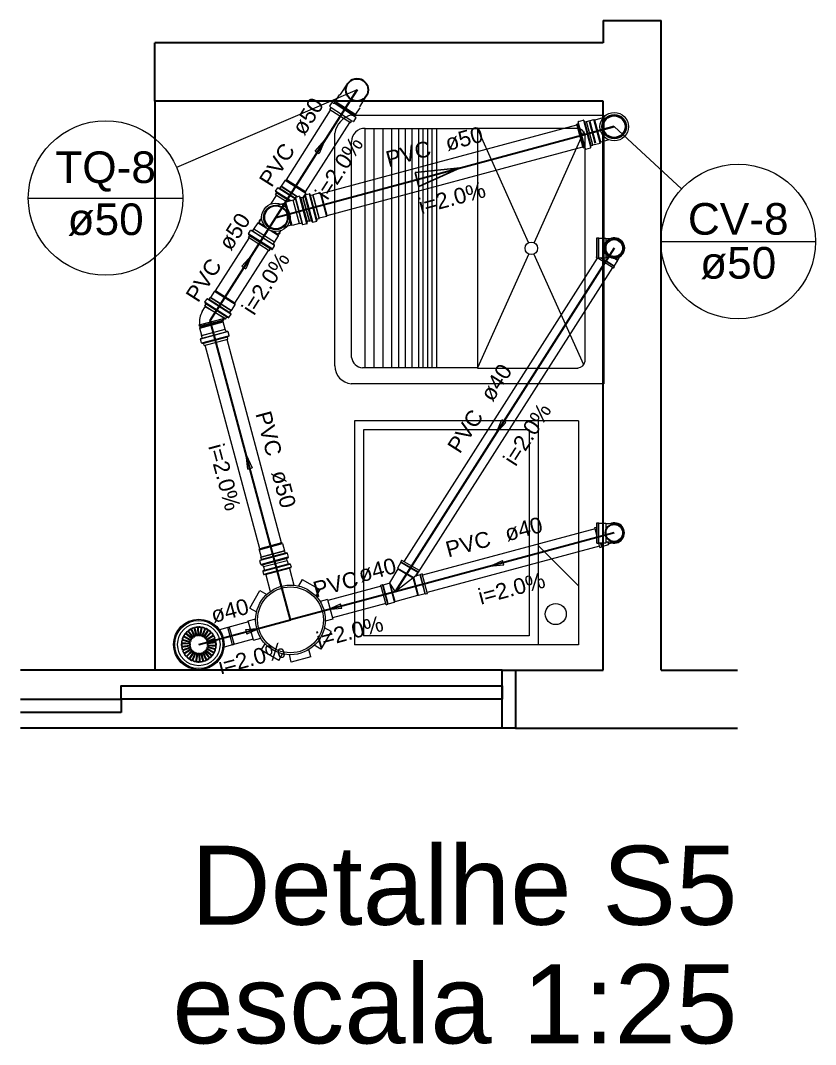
# Model space of a CAD drawing. Header units: inches. Extents: x -27 to 114, y -35 to 60.
# Drawn here: x 29.751 to 31.525, y -31.77 to -29.484 of the extents above; entities that cross this region are included whole.
import ezdxf

# ---------------------------------------------------------------- set-up
doc = ezdxf.new("R2010")
doc.units = ezdxf.units.IN
doc.header["$LTSCALE"] = 10
doc.header["$MEASUREMENT"] = 0
for name, color, linetype, lineweight in [('CV-Colunas', 6, 'Continuous', 30), ('CV-Conexões detalhe', 8, 'Continuous', 20), ('CV-Indicação coluna', 5, 'Continuous', 20), ('CV-Sentido tubo', 8, 'Continuous', 20), ('CV-Textos coluna', 7, 'Continuous', 20), ('CV-Textos tubo', 7, 'Continuous', 20), ('CV-Tubos detalhe', 6, 'Continuous', 30), ('DI-Títulos', 7, 'Continuous', 30), ('Simbolos', 160, 'Continuous', 20), ('Simbolos_int', 5, 'Continuous', 5), ('TQ-Colunas', 6, 'Continuous', 30), ('TQ-Conexões detalhe', 8, 'Continuous', 20), ('TQ-Indicação coluna', 5, 'Continuous', 20), ('TQ-Sentido tubo', 8, 'Continuous', 20), ('TQ-Seção tubo', 160, 'Continuous', 20), ('TQ-Textos coluna', 7, 'Continuous', 20), ('TQ-Textos tubo', 7, 'Continuous', 20), ('TQ-Tubos detalhe', 6, 'Continuous', 30), ('xeixo', 3, 'Continuous', 20), ('xjanela-porta', 253, 'Continuous', 30), ('xmoveis', 253, 'Continuous', 20), ('xparede', 7, 'Continuous', 30), ('xpiso', 4, 'Continuous', 30)]:
    doc.layers.add(name, color=color, linetype=linetype, lineweight=lineweight)
doc.styles.add('Arial', font='arial.ttf')
doc.dimstyles.get("Standard").update_dxf_attribs({"dimtxt": 0.18, "dimasz": 0.18, "dimexe": 0.18, "dimexo": 0.0625, "dimgap": 0.09, "dimtad": 0, "dimtih": 1, "dimtoh": 1, "dimdec": 4, "dimzin": 0, "dimdsep": 46, "dimtxsty": 'Standard', "dimcen": 0.09, "dimadec": 0, "dimazin": 0, "dimtfac": 1, "dimtdec": 4, "dimtofl": 0, "dimtmove": 0, "dimatfit": 3, "dimfxl": 0, "dimtolj": 1, "dimtzin": 0, "dimarcsym": 0})

# ---------------------------------------------------------------- blocks, each defined once
blk = doc.blocks.new('_Closed')
at = {"color": 0, "linetype": 'ByBlock', "lineweight": -2}
for p, q in [((-1, 0.166667), (0, 0)), ((-1, 0.166667), (-1, -0.166667)), ((0, 0), (-1, -0.166667)), ((0, 0), (-1, 0))]:
    blk.add_line(p, q, dxfattribs=at)

msp = doc.modelspace()

# ---------------------------------------------------------------- linework, layer by layer
at = {"layer": 'CV-Colunas', "linetype": 'Continuous'}
for p, q in [((31.0344, -29.7584), (31.0214, -29.7101)), ((31.0762, -29.7213), (31.0279, -29.7342))]:
    msp.add_line(p, q, dxfattribs=at)
msp.add_circle((31.0762, -29.7213), 0.025, dxfattribs=at)
at = {"layer": 'CV-Conexões detalhe', "linetype": 'Continuous'}
for q in [(30.3479, -29.8816), (30.3694, -29.9109)]:
    msp.add_line((30.3211, -29.9238), q, dxfattribs=at)
at = {"layer": 'CV-Indicação coluna'}
for p, q in [((31.0762, -29.7213), (31.2264, -29.8604)), ((31.1804, -29.9777), (31.5254, -29.9777))]:
    msp.add_line(p, q, dxfattribs=at)
msp.add_circle((31.3529, -29.9777), 0.1725, dxfattribs=at)
at = {"layer": 'CV-Tubos detalhe'}
msp.add_line((30.3211, -29.9238), (31.0762, -29.7213), dxfattribs=at)
at = {"layer": 'Simbolos'}
for p, q in [((30.4656, -29.6498), (30.4809, -29.6257)), ((30.4416, -29.6754), (30.4463, -29.668)), ((30.4474, -29.6676), (30.4499, -29.6688)), ((30.4513, -29.6685), (30.4538, -29.6645)), ((30.4538, -29.6645), (30.454, -29.6643)), ((30.454, -29.6643), (30.463, -29.6502)), ((30.463, -29.6502), (30.4656, -29.6498)), ((30.5082, -29.6769), (30.5235, -29.6528)), ((30.4416, -29.6837), (30.4439, -29.6801)), ((30.4876, -29.713), (30.4416, -29.6837)), ((30.4417, -29.6766), (30.4438, -29.6789)), ((30.4973, -29.6978), (30.4998, -29.6938)), ((30.4998, -29.6938), (30.4999, -29.6936)), ((30.4999, -29.6936), (30.5089, -29.6794)), ((30.4876, -29.713), (30.4899, -29.7094)), ((30.494, -29.7099), (30.491, -29.7089)), ((30.4951, -29.7095), (30.4998, -29.7021)), ((30.4997, -29.7008), (30.4976, -29.6992))]:
    msp.add_line(p, q, dxfattribs=at)
for centre, radius, start, end in [((30.5022, -29.6393), 0.0253, 327.5133, 147.5132), ((30.4471, -29.6685), 0.001, 62.5133, 147.5132), ((30.4504, -29.668), 0.001, 242.5132, 327.5133), ((30.4424, -29.6759), 0.001, 147.5132, 222.5132), ((30.4431, -29.6796), 0.001, 327.5133, 42.5133), ((30.4907, -29.7099), 0.001, 72.5132, 147.5132), ((30.4943, -29.7089), 0.001, 252.5132, 327.5133), ((30.4981, -29.6983), 0.001, 147.5132, 232.5132), ((30.499, -29.7016), 0.001, 327.5133, 52.5133)]:
    msp.add_arc(centre, radius, start, end, dxfattribs=at)
at = {"layer": 'Simbolos_int'}
for p, q in [((30.4969, -29.6984), (30.4509, -29.6692)), ((30.4538, -29.6645), (30.4998, -29.6938)), ((30.4903, -29.7088), (30.4443, -29.6795))]:
    msp.add_line(p, q, dxfattribs=at)
at = {"layer": 'TQ-Colunas', "linetype": 'Continuous'}
for p, q in [((30.5022, -29.6393), (30.4753, -29.6815)), ((30.4964, -29.6949), (30.4543, -29.668))]:
    msp.add_line(p, q, dxfattribs=at)
msp.add_circle((30.5022, -29.6393), 0.025, dxfattribs=at)
at = {"layer": 'TQ-Conexões detalhe', "linetype": 'Continuous'}
for p, q in [((30.1747, -30.1538), (30.2015, -30.1116)), ((30.1747, -30.1538), (30.1876, -30.2021)), ((30.5873, -30.7596), (30.6142, -30.7174)), ((30.5873, -30.7596), (30.539, -30.7726)), ((30.3537, -30.8224), (30.3408, -30.7741)), ((30.3537, -30.8224), (30.402, -30.8094)), ((30.3537, -30.8224), (30.3054, -30.8353))]:
    msp.add_line(p, q, dxfattribs=at)
at = {"layer": 'TQ-Indicação coluna'}
for p, q in [((30.5022, -29.6393), (30.0996, -29.8125)), ((29.7686, -29.8806), (30.1136, -29.8806))]:
    msp.add_line(p, q, dxfattribs=at)
msp.add_circle((29.9411, -29.8806), 0.1725, dxfattribs=at)
at = {"layer": 'TQ-Sentido tubo'}
for points in [[(30.4136, -29.7785), (30.3927, -29.8113)], [(30.2498, -30.0358), (30.2289, -30.0686)], [(30.8298, -30.379), (30.8507, -30.3462)], [(30.2633, -30.4846), (30.2733, -30.5222)], [(30.8283, -30.6949), (30.8658, -30.6848)], [(30.467, -30.7919), (30.5046, -30.7818)], [(30.2549, -30.8489), (30.2174, -30.859)]]:
    msp.add_lwpolyline(points, dxfattribs=at)
at = {"layer": 'TQ-Seção tubo'}
for p, q in [((30.3445, -29.8398), (30.4432, -29.6847)), ((30.3873, -29.8671), (30.486, -29.7119)), ((30.4222, -29.8704), (30.9929, -29.7174)), ((30.9924, -29.7154), (30.9951, -29.7147)), ((31.0066, -29.7683), (30.9924, -29.7154)), ((31.0092, -29.7676), (30.9951, -29.7147)), ((31.0119, -29.7707), (30.9958, -29.7107)), ((30.9958, -29.7107), (30.9958, -29.7138)), ((30.9966, -29.7097), (31.0071, -29.7069)), ((31.0243, -29.7672), (31.0083, -29.7075)), ((31.0083, -29.7075), (31.0092, -29.71)), ((31.0104, -29.7106), (31.0144, -29.7095)), ((31.0246, -29.7634), (31.0104, -29.7106)), ((31.0286, -29.7624), (31.0144, -29.7095)), ((31.0144, -29.7095), (31.0146, -29.7097)), ((31.0146, -29.7097), (31.0309, -29.7053)), ((31.0287, -29.7621), (31.0146, -29.7097)), ((31.0449, -29.7578), (31.0309, -29.7053)), ((31.0309, -29.7053), (31.0331, -29.7066)), ((31.0511, -29.7018), (31.0331, -29.7066)), ((31.0462, -29.7556), (31.0331, -29.7066)), ((31.0246, -29.7634), (31.0286, -29.7624)), ((31.0286, -29.7624), (31.0287, -29.7621)), ((31.0287, -29.7621), (31.0449, -29.7578)), ((31.0449, -29.7578), (31.0462, -29.7556)), ((31.0642, -29.7507), (31.0462, -29.7556)), ((30.4353, -29.9194), (31.0061, -29.7663)), ((31.0066, -29.7683), (31.0092, -29.7676)), ((31.0119, -29.7707), (31.0104, -29.768)), ((31.013, -29.7712), (31.0236, -29.7683)), ((31.0243, -29.7672), (31.0238, -29.7646)), ((30.3302, -29.8585), (30.3327, -29.8546)), ((30.3327, -29.8546), (30.3331, -29.8545)), ((30.3327, -29.8546), (30.3694, -29.8779)), ((30.3421, -29.8404), (30.3331, -29.8545)), ((30.3697, -29.8778), (30.3331, -29.8545)), ((30.3421, -29.8404), (30.3445, -29.8398)), ((30.3421, -29.8404), (30.3878, -29.8695)), ((30.3873, -29.8671), (30.3445, -29.8398)), ((30.31, -29.894), (30.3222, -29.8748)), ((30.3205, -29.8738), (30.3228, -29.8701)), ((30.3449, -29.8893), (30.3205, -29.8738)), ((30.3206, -29.8654), (30.3253, -29.858)), ((30.3207, -29.8666), (30.3227, -29.8689)), ((30.3542, -29.8868), (30.3214, -29.866)), ((30.3449, -29.8893), (30.3222, -29.8748)), ((30.3516, -29.8875), (30.3233, -29.8695)), ((30.3649, -29.8832), (30.3261, -29.8586)), ((30.3266, -29.8577), (30.3289, -29.8589)), ((30.3647, -29.8816), (30.3297, -29.8593)), ((30.3736, -29.8768), (30.3652, -29.8791)), ((30.3739, -29.8778), (30.3898, -29.9373)), ((30.3747, -29.8773), (30.3763, -29.8799)), ((30.3878, -29.8695), (30.3816, -29.8793)), ((30.3866, -29.8741), (30.3866, -29.8772)), ((30.4007, -29.9308), (30.3866, -29.8779)), ((30.3878, -29.8695), (30.3873, -29.8671)), ((30.3873, -29.8731), (30.3958, -29.8709)), ((30.4035, -29.9336), (30.3876, -29.8741)), ((30.412, -29.9313), (30.396, -29.8718)), ((30.397, -29.8715), (30.3979, -29.874)), ((30.4123, -29.9276), (30.3982, -29.8748)), ((30.3991, -29.8746), (30.4036, -29.8734)), ((30.4036, -29.8734), (30.4177, -29.9262)), ((30.4036, -29.8734), (30.4039, -29.8735)), ((30.4201, -29.8692), (30.4039, -29.8735)), ((30.4179, -29.9259), (30.4039, -29.8735)), ((30.4201, -29.8692), (30.4341, -29.9216)), ((30.4201, -29.8692), (30.4222, -29.8704)), ((30.4353, -29.9194), (30.4222, -29.8704)), ((30.342, -29.892), (30.3145, -29.8993)), ((30.3433, -29.8897), (30.342, -29.892)), ((30.3551, -29.9409), (30.342, -29.892)), ((30.3595, -29.8854), (30.3433, -29.8897)), ((30.3573, -29.9422), (30.3433, -29.8897)), ((30.3596, -29.8852), (30.3595, -29.8854)), ((30.3736, -29.9378), (30.3595, -29.8854)), ((30.3642, -29.8839), (30.3596, -29.8852)), ((30.3738, -29.938), (30.3596, -29.8852)), ((30.3644, -29.8802), (30.3649, -29.8828)), ((30.3647, -29.8802), (30.3807, -29.9397)), ((30.365, -29.8837), (30.3792, -29.9365)), ((30.3767, -29.8806), (30.3908, -29.9334)), ((30.3816, -29.8793), (30.3774, -29.8804)), ((30.3816, -29.8793), (30.3858, -29.8781)), ((30.3958, -29.9321), (30.3816, -29.8793)), ((30.3816, -29.8793), (30.3958, -29.9321)), ((30.4341, -29.9216), (30.4179, -29.9259)), ((30.4341, -29.9216), (30.4353, -29.9194)), ((30.2723, -29.9499), (30.2813, -29.9357)), ((30.2813, -29.9357), (30.2838, -29.9351)), ((30.2813, -29.9357), (30.2998, -29.9474)), ((30.2838, -29.9351), (30.2894, -29.9264)), ((30.2838, -29.9351), (30.2953, -29.9424)), ((30.284, -29.932), (30.2856, -29.9295)), ((30.2852, -29.9329), (30.284, -29.932)), ((30.2869, -29.9302), (30.2856, -29.9295)), ((30.3551, -29.9409), (30.3277, -29.9483)), ((30.3573, -29.9422), (30.3551, -29.9409)), ((30.3736, -29.9378), (30.3573, -29.9422)), ((30.3738, -29.938), (30.3736, -29.9378)), ((30.3783, -29.9368), (30.3738, -29.938)), ((30.3804, -29.9399), (30.3795, -29.9374)), ((30.3901, -29.9382), (30.3816, -29.9405)), ((30.3908, -29.9373), (30.3908, -29.9342)), ((30.3958, -29.9321), (30.3916, -29.9332)), ((30.3958, -29.9321), (30.4, -29.931)), ((30.4026, -29.9341), (30.4011, -29.9314)), ((30.4038, -29.9346), (30.4122, -29.9323)), ((30.413, -29.9311), (30.4125, -29.9286)), ((30.4132, -29.9274), (30.4177, -29.9262)), ((30.4177, -29.9262), (30.4179, -29.9259)), ((30.2598, -29.9691), (30.2622, -29.9654)), ((30.306, -29.9985), (30.2598, -29.9691)), ((30.2599, -29.9607), (30.2646, -29.9533)), ((30.26, -29.962), (30.2621, -29.9642)), ((30.3127, -29.9944), (30.2607, -29.9613)), ((30.3087, -29.9942), (30.2626, -29.9648)), ((30.3178, -29.9863), (30.2658, -29.9533)), ((30.2659, -29.953), (30.2682, -29.9542)), ((30.3152, -29.984), (30.269, -29.9546)), ((30.2695, -29.9539), (30.272, -29.9499)), ((30.3182, -29.9793), (30.272, -29.9499)), ((30.272, -29.9499), (30.2723, -29.9499)), ((30.3181, -29.979), (30.2723, -29.9499)), ((30.3272, -29.9648), (30.3087, -29.9531)), ((30.3266, -29.9624), (30.3151, -29.955)), ((30.3181, -29.979), (30.3272, -29.9648)), ((30.3266, -29.9624), (30.3322, -29.9536)), ((30.3272, -29.9648), (30.3266, -29.9624)), ((30.328, -29.9602), (30.3293, -29.9609)), ((30.3293, -29.9609), (30.3309, -29.9584)), ((30.3297, -29.9575), (30.3309, -29.9584)), ((31.0372, -30.0151), (31.0372, -29.9695)), ((31.0372, -29.9695), (31.0412, -29.9695)), ((31.0412, -30.0151), (31.0412, -29.9695)), ((31.0412, -29.9695), (31.0422, -29.9705)), ((30.1867, -30.0878), (30.2615, -29.9702)), ((30.3135, -29.9949), (30.3182, -29.9875)), ((30.3157, -29.9832), (30.3182, -29.9793)), ((30.318, -29.9862), (30.3159, -29.9846)), ((30.3182, -29.9793), (30.3181, -29.979)), ((31.0422, -29.9705), (31.0572, -29.9705)), ((31.0422, -30.0141), (31.0422, -29.9705)), ((31.0572, -29.9705), (31.0584, -29.9717)), ((31.0572, -29.9705), (31.0572, -30.0141)), ((31.0584, -30.0129), (31.0584, -29.9717)), ((31.0664, -29.9717), (31.0584, -29.9717)), ((31.0762, -29.9717), (31.0664, -29.9717)), ((30.2294, -30.115), (30.3043, -29.9974)), ((30.306, -29.9985), (30.3083, -29.9948)), ((30.3124, -29.9953), (30.3095, -29.9944)), ((31.038, -30.0151), (30.6072, -30.6911)), ((31.036, -30.0129), (31.0372, -30.0111)), ((31.0372, -30.0137), (31.036, -30.0129)), ((31.0372, -30.0151), (31.0412, -30.0151)), ((31.0745, -30.0374), (31.0394, -30.0151)), ((31.0412, -30.0151), (31.0422, -30.0141)), ((31.0422, -30.0141), (31.0572, -30.0141)), ((31.0766, -30.0341), (31.0453, -30.0141)), ((31.0763, -30.0327), (31.0471, -30.0141)), ((31.0572, -30.0141), (31.0584, -30.0129)), ((31.0664, -30.0129), (31.0584, -30.0129)), ((31.0762, -30.0129), (31.0664, -30.0129)), ((31.0766, -30.0151), (31.0844, -30.02)), ((31.084, -30.0183), (31.0787, -30.0149)), ((31.0883, -30.0116), (31.084, -30.0184)), ((31.0721, -30.0359), (30.6338, -30.7239)), ((31.0745, -30.0374), (31.0766, -30.0341)), ((31.0763, -30.0327), (31.0844, -30.02)), ((31.0766, -30.0341), (31.0763, -30.0327)), ((31.0844, -30.02), (31.084, -30.0183)), ((30.1627, -30.1133), (30.1675, -30.1059)), ((30.2203, -30.1396), (30.1683, -30.1065)), ((30.1688, -30.1056), (30.1711, -30.1068)), ((30.1724, -30.1065), (30.1749, -30.1025)), ((30.1749, -30.1025), (30.1753, -30.1024)), ((30.1749, -30.1025), (30.2211, -30.1319)), ((30.1842, -30.0883), (30.1753, -30.1024)), ((30.221, -30.1315), (30.1753, -30.1024)), ((30.1842, -30.0883), (30.1867, -30.0878)), ((30.1842, -30.0883), (30.23, -30.1174)), ((30.2294, -30.115), (30.1867, -30.0878)), ((30.1568, -30.1341), (30.1631, -30.1233)), ((30.1627, -30.1217), (30.165, -30.118)), ((30.2088, -30.1511), (30.1627, -30.1217)), ((30.1629, -30.1146), (30.1649, -30.1168)), ((30.207, -30.1486), (30.1631, -30.1233)), ((30.2156, -30.147), (30.1636, -30.1139)), ((30.2116, -30.1468), (30.1654, -30.1174)), ((30.2181, -30.1366), (30.1719, -30.1072)), ((30.23, -30.1174), (30.221, -30.1315)), ((30.23, -30.1174), (30.2294, -30.115)), ((30.1496, -30.164), (30.2042, -30.1494)), ((30.1511, -30.1635), (30.2068, -30.1486)), ((30.2021, -30.153), (30.2042, -30.1494)), ((30.2029, -30.1556), (30.207, -30.1486)), ((30.2042, -30.1494), (30.2068, -30.1486)), ((30.2088, -30.1511), (30.2112, -30.1474)), ((30.2153, -30.1479), (30.2123, -30.147)), ((30.2164, -30.1475), (30.2211, -30.1401)), ((30.2185, -30.1358), (30.2211, -30.1319)), ((30.2209, -30.1388), (30.2188, -30.1372)), ((30.2211, -30.1319), (30.221, -30.1315)), ((30.1511, -30.1635), (30.1496, -30.164)), ((30.1504, -30.1668), (30.1496, -30.164)), ((30.1504, -30.1668), (30.2021, -30.153)), ((30.1519, -30.1666), (30.1504, -30.1668)), ((30.1513, -30.1713), (30.2037, -30.1572)), ((30.1513, -30.1713), (30.1526, -30.1691)), ((30.1556, -30.1875), (30.1513, -30.1713)), ((30.1519, -30.1666), (30.2048, -30.1524)), ((30.1526, -30.1691), (30.1519, -30.1666)), ((30.1526, -30.1691), (30.2029, -30.1556)), ((30.1555, -30.1878), (30.2083, -30.1736)), ((30.1556, -30.1875), (30.2081, -30.1735)), ((30.2021, -30.153), (30.2048, -30.1524)), ((30.2037, -30.1572), (30.2033, -30.157)), ((30.2081, -30.1735), (30.2037, -30.1572)), ((30.2083, -30.1736), (30.2081, -30.1735)), ((30.2095, -30.1781), (30.2083, -30.1736)), ((30.1552, -30.204), (30.153, -30.1956)), ((30.1536, -30.1944), (30.1561, -30.1935)), ((30.1537, -30.1946), (30.2133, -30.1787)), ((30.1555, -30.1878), (30.1556, -30.1875)), ((30.1567, -30.1923), (30.1555, -30.1878)), ((30.1562, -30.2038), (30.2157, -30.1879)), ((30.1569, -30.1932), (30.2098, -30.179)), ((30.16, -30.2048), (30.2129, -30.1906)), ((30.1614, -30.2097), (30.2142, -30.1956)), ((30.2133, -30.1784), (30.2107, -30.1789)), ((30.334, -30.6506), (30.2123, -30.1961)), ((30.2142, -30.1956), (30.2131, -30.1914)), ((30.2162, -30.1887), (30.2135, -30.1903)), ((30.2167, -30.1876), (30.2144, -30.1791)), ((30.1562, -30.2048), (30.1593, -30.2048)), ((30.1614, -30.2097), (30.1602, -30.2055)), ((30.285, -30.6637), (30.1633, -30.2092)), ((31.0372, -30.6511), (31.0372, -30.6055)), ((31.0372, -30.6055), (31.0412, -30.6055)), ((31.0412, -30.6511), (31.0412, -30.6055)), ((31.0412, -30.6055), (31.0422, -30.6065)), ((31.0422, -30.6065), (31.0572, -30.6065)), ((31.0422, -30.6501), (31.0422, -30.6065)), ((31.0572, -30.6065), (31.0584, -30.6077)), ((31.0572, -30.6065), (31.0572, -30.6501)), ((31.0584, -30.6489), (31.0584, -30.6077)), ((31.0664, -30.6077), (31.0584, -30.6077)), ((31.0762, -30.6077), (31.0664, -30.6077)), ((31.0333, -30.6191), (30.6482, -30.7226)), ((31.0326, -30.6164), (31.0365, -30.6153)), ((31.0372, -30.6334), (31.0326, -30.6164)), ((31.0365, -30.6153), (31.0372, -30.6158)), ((31.0372, -30.618), (31.0365, -30.6153)), ((30.2838, -30.6659), (30.3361, -30.6519)), ((30.334, -30.6506), (30.285, -30.6637)), ((30.3361, -30.6519), (30.334, -30.6506)), ((30.3361, -30.6519), (30.3405, -30.668)), ((31.0372, -30.6511), (31.0412, -30.6511)), ((31.0412, -30.6511), (31.0422, -30.6501)), ((31.0444, -30.6604), (31.0418, -30.6505)), ((31.0422, -30.6501), (31.0572, -30.6501)), ((31.0483, -30.6594), (31.0458, -30.6501)), ((31.049, -30.6582), (31.0469, -30.6501)), ((31.049, -30.6582), (31.0635, -30.6543)), ((31.0572, -30.6501), (31.0584, -30.6489)), ((31.0664, -30.6489), (31.0584, -30.6489)), ((31.0621, -30.6489), (31.0635, -30.6543)), ((31.0644, -30.6528), (31.0633, -30.6489)), ((31.0635, -30.6543), (31.0644, -30.6528)), ((31.0721, -30.6507), (31.0644, -30.6528)), ((31.0762, -30.6489), (31.0664, -30.6489)), ((30.2838, -30.6659), (30.285, -30.6637)), ((30.2838, -30.6659), (30.2881, -30.6821)), ((30.3459, -30.674), (30.2864, -30.6899)), ((30.2879, -30.6824), (30.3408, -30.6682)), ((30.3405, -30.668), (30.2881, -30.6821)), ((30.3422, -30.6736), (30.2894, -30.6878)), ((30.3408, -30.6682), (30.3405, -30.668)), ((30.342, -30.6727), (30.3408, -30.6682)), ((30.3457, -30.673), (30.3431, -30.6735)), ((30.3491, -30.6822), (30.3468, -30.6737)), ((31.0437, -30.6577), (30.6586, -30.7612)), ((31.0444, -30.6604), (31.0483, -30.6594)), ((31.0483, -30.6594), (31.049, -30.6582)), ((30.2877, -30.6987), (30.2854, -30.6902)), ((30.286, -30.689), (30.2885, -30.6881)), ((30.2879, -30.6824), (30.2881, -30.6821)), ((30.2891, -30.6869), (30.2879, -30.6824)), ((30.3481, -30.6825), (30.2886, -30.6984)), ((30.2886, -30.6994), (30.2917, -30.6994)), ((30.3453, -30.6852), (30.2925, -30.6994)), ((30.2938, -30.7043), (30.2927, -30.7001)), ((30.2928, -30.7139), (30.3523, -30.6979)), ((30.3466, -30.6902), (30.2938, -30.7043)), ((30.3466, -30.6902), (30.2938, -30.7043)), ((30.2956, -30.7111), (30.3484, -30.6969)), ((30.3466, -30.6902), (30.3455, -30.686)), ((30.3486, -30.6833), (30.346, -30.6849)), ((30.3466, -30.6902), (30.3484, -30.6969)), ((30.3484, -30.6969), (30.3523, -30.6969)), ((30.3533, -30.6977), (30.355, -30.7043)), ((30.6001, -30.6938), (30.5926, -30.7068)), ((30.6017, -30.689), (30.5997, -30.6924)), ((30.5997, -30.6924), (30.6392, -30.7152)), ((30.5997, -30.6924), (30.6001, -30.6938)), ((30.6001, -30.6938), (30.6379, -30.7156)), ((30.6017, -30.689), (30.6412, -30.7117)), ((30.2918, -30.7141), (30.2936, -30.7208)), ((30.2956, -30.7111), (30.2923, -30.713)), ((30.2938, -30.7043), (30.2956, -30.7111)), ((30.2946, -30.7205), (30.3541, -30.7046)), ((30.2973, -30.7211), (30.2947, -30.7215)), ((30.2982, -30.7209), (30.3511, -30.7068)), ((30.2985, -30.7218), (30.3085, -30.7592)), ((30.3513, -30.7076), (30.3613, -30.745)), ((30.3519, -30.7064), (30.3544, -30.7055)), ((30.593, -30.7084), (30.575, -30.7397)), ((30.5926, -30.7068), (30.6289, -30.7277)), ((30.5926, -30.7068), (30.593, -30.7084)), ((30.593, -30.7084), (30.6278, -30.7285)), ((30.6379, -30.7156), (30.6337, -30.7228)), ((30.6429, -30.7221), (30.6348, -30.7243)), ((30.6392, -30.7152), (30.6379, -30.7156)), ((30.6412, -30.7117), (30.6392, -30.7152)), ((30.6436, -30.7209), (30.6429, -30.7221)), ((30.6542, -30.7642), (30.6429, -30.7221)), ((30.6475, -30.7198), (30.6436, -30.7209)), ((30.6554, -30.7649), (30.6436, -30.7209)), ((30.6593, -30.7639), (30.6475, -30.7198)), ((30.38, -30.7319), (30.3714, -30.7467)), ((30.38, -30.7319), (30.419, -30.7544)), ((30.5552, -30.7446), (30.5591, -30.7436)), ((30.5671, -30.7887), (30.5552, -30.7446)), ((30.5591, -30.7436), (30.5603, -30.7443)), ((30.5709, -30.7876), (30.5591, -30.7436)), ((30.5603, -30.7443), (30.5738, -30.7407)), ((30.5716, -30.7864), (30.5603, -30.7443)), ((30.5744, -30.7404), (30.5873, -30.7596)), ((30.5861, -30.7825), (30.5751, -30.7414)), ((30.587, -30.781), (30.5771, -30.7445)), ((30.6338, -30.7239), (30.5873, -30.7596)), ((30.6382, -30.7673), (30.6278, -30.7285)), ((30.6397, -30.7681), (30.6289, -30.7277)), ((30.2632, -30.7961), (30.2857, -30.7571)), ((30.2857, -30.7571), (30.3006, -30.7657)), ((30.419, -30.7544), (30.4104, -30.7692)), ((30.556, -30.7473), (30.4369, -30.7792)), ((30.587, -30.781), (30.6382, -30.7673)), ((30.6397, -30.7681), (30.6382, -30.7673)), ((30.6542, -30.7642), (30.6397, -30.7681)), ((30.6554, -30.7649), (30.6542, -30.7642)), ((30.6593, -30.7639), (30.6554, -30.7649)), ((30.4363, -30.777), (30.4197, -30.7814)), ((30.4363, -30.777), (30.4479, -30.8204)), ((30.5663, -30.786), (30.4472, -30.8178)), ((30.5671, -30.7887), (30.5709, -30.7876)), ((30.5709, -30.7876), (30.5716, -30.7864)), ((30.5716, -30.7864), (30.5861, -30.7825)), ((30.5861, -30.7825), (30.587, -30.781)), ((30.2632, -30.7961), (30.2781, -30.8046)), ((30.1476, -30.8578), (30.1468, -30.8382)), ((30.1493, -30.8577), (30.1485, -30.8381)), ((30.2602, -30.8268), (30.2141, -30.8391)), ((30.2595, -30.8243), (30.2761, -30.8199)), ((30.2712, -30.8678), (30.2595, -30.8243)), ((30.4479, -30.8204), (30.4314, -30.8249)), ((30.1315, -30.8689), (30.1141, -30.8598)), ((30.1323, -30.8674), (30.1149, -30.8583)), ((30.1336, -30.8654), (30.1186, -30.8529)), ((30.1347, -30.8641), (30.1196, -30.8516)), ((30.1364, -30.8624), (30.1243, -30.847)), ((30.1377, -30.8614), (30.1256, -30.846)), ((30.1398, -30.8601), (30.1311, -30.8425)), ((30.1413, -30.8594), (30.1326, -30.8418)), ((30.1436, -30.8585), (30.1388, -30.8395)), ((30.1452, -30.8581), (30.1404, -30.8391)), ((30.1517, -30.8579), (30.155, -30.8385)), ((30.1533, -30.8581), (30.1567, -30.8388)), ((30.1557, -30.8588), (30.163, -30.8406)), ((30.1572, -30.8594), (30.1645, -30.8412)), ((30.1594, -30.8606), (30.1703, -30.8443)), ((30.1608, -30.8615), (30.1717, -30.8452)), ((30.1626, -30.863), (30.1767, -30.8494)), ((30.1638, -30.8642), (30.1778, -30.8506)), ((30.1653, -30.8661), (30.1819, -30.8557)), ((30.1662, -30.8676), (30.1828, -30.8571)), ((30.214, -30.8391), (30.195, -30.8442)), ((30.2244, -30.8777), (30.214, -30.8391)), ((30.214, -30.8391), (30.2179, -30.8391)), ((30.2278, -30.8758), (30.2179, -30.8391)), ((30.4442, -30.8486), (30.4217, -30.8876)), ((30.4442, -30.8486), (30.4294, -30.8401)), ((30.1296, -30.8768), (30.1101, -30.8755)), ((30.1297, -30.8752), (30.1102, -30.8739)), ((30.1297, -30.8793), (30.1103, -30.8821)), ((30.13, -30.8809), (30.1105, -30.8837)), ((30.1301, -30.8728), (30.1113, -30.8674)), ((30.1306, -30.8712), (30.1117, -30.8658)), ((30.1306, -30.8833), (30.1122, -30.8901)), ((30.1673, -30.8697), (30.1857, -30.863)), ((30.1678, -30.8713), (30.1862, -30.8645)), ((30.1678, -30.8834), (30.1867, -30.8887)), ((30.1683, -30.8818), (30.1871, -30.8871)), ((30.1684, -30.8737), (30.1879, -30.8708)), ((30.1687, -30.8753), (30.1881, -30.8725)), ((30.1687, -30.8794), (30.1882, -30.8807)), ((30.1688, -30.8777), (30.1883, -30.879)), ((30.2244, -30.8777), (30.2054, -30.8829)), ((30.2705, -30.8654), (30.2244, -30.8777)), ((30.2244, -30.8777), (30.2278, -30.8758)), ((30.2712, -30.8678), (30.2877, -30.8633)), ((30.2885, -30.8903), (30.297, -30.8755)), ((30.4217, -30.8876), (30.4069, -30.879)), ((30.1311, -30.8848), (30.1127, -30.8916)), ((30.1322, -30.887), (30.1156, -30.8975)), ((30.1331, -30.8884), (30.1165, -30.8989)), ((30.1346, -30.8903), (30.1206, -30.904)), ((30.1358, -30.8915), (30.1217, -30.9052)), ((30.1376, -30.8931), (30.1267, -30.9094)), ((30.139, -30.894), (30.1281, -30.9103)), ((30.1412, -30.8951), (30.1339, -30.9134)), ((30.1427, -30.8958), (30.1354, -30.914)), ((30.1451, -30.8964), (30.1417, -30.9157)), ((30.1467, -30.8967), (30.1434, -30.916)), ((30.1491, -30.8969), (30.1499, -30.9165)), ((30.1508, -30.8968), (30.1516, -30.9164)), ((30.1532, -30.8965), (30.158, -30.9155)), ((30.1548, -30.896), (30.1596, -30.9151)), ((30.1571, -30.8952), (30.1658, -30.9128)), ((30.1586, -30.8945), (30.1673, -30.9121)), ((30.1607, -30.8932), (30.1728, -30.9086)), ((30.162, -30.8921), (30.1741, -30.9075)), ((30.1637, -30.8904), (30.1788, -30.903)), ((30.1648, -30.8892), (30.1798, -30.9017)), ((30.1661, -30.8871), (30.1835, -30.8963)), ((30.1669, -30.8857), (30.1843, -30.8948)), ((30.3274, -30.9128), (30.2885, -30.8903)), ((30.3274, -30.9128), (30.336, -30.898)), ((30.3556, -30.9166), (30.3512, -30.9)), ((30.3991, -30.9049), (30.3556, -30.9166)), ((30.3991, -30.9049), (30.3947, -30.8884))]:
    msp.add_line(p, q, dxfattribs=at)
for centre, radius in [((31.0762, -29.7213), 0.0318), ((31.0762, -29.7213), 0.0273), ((31.0762, -29.7213), 0.0255), ((30.3211, -29.9238), 0.0318), ((30.3211, -29.9238), 0.0274), ((30.3211, -29.9238), 0.0256), ((31.0762, -29.9923), 0.0228), ((31.0762, -29.9923), 0.02), ((31.0762, -29.9923), 0.0188), ((31.0762, -30.6283), 0.02), ((31.0762, -30.6283), 0.0188), ((30.3537, -30.8224), 0.0777), ((30.3537, -30.8224), 0.0735), ((30.1492, -30.8773), 0.0565), ((30.1492, -30.8773), 0.0538), ((30.1492, -30.8773), 0.0474), ((30.1492, -30.8773), 0.0474)]:
    msp.add_circle(centre, radius, dxfattribs=at)
for centre, radius, start, end in [((30.9948, -29.7138), 0.001, 285.0136, 0.0136), ((30.9968, -29.7107), 0.001, 105.0136, 180.0136), ((31.0074, -29.7079), 0.001, 20.0136, 105.0136), ((31.0101, -29.7097), 0.001, 200.0136, 285.0136), ((31.0248, -29.7644), 0.001, 105.0136, 190.0136), ((31.0095, -29.7685), 0.001, 30.0136, 105.0136), ((31.0128, -29.7702), 0.001, 210.0136, 285.0136), ((31.0233, -29.7674), 0.001, 285.0136, 10.0136), ((30.3214, -29.866), 0.001, 147.5222, 222.5222), ((30.322, -29.8696), 0.001, 327.5222, 42.5222), ((30.3261, -29.8586), 0.001, 62.5222, 147.5222), ((30.3294, -29.858), 0.001, 242.5222, 327.5222), ((30.3739, -29.8778), 0.001, 30.0136, 105.0136), ((30.3856, -29.8772), 0.001, 285.0136, 0.0136), ((30.3876, -29.8741), 0.001, 105.0136, 180.0136), ((30.396, -29.8718), 0.001, 20.0136, 105.0136), ((30.3988, -29.8736), 0.001, 200.0136, 285.0136), ((30.3211, -29.9238), 0.0253, 105.0136, 285.0136), ((30.3639, -29.883), 0.001, 285.0136, 10.0136), ((30.3654, -29.88), 0.001, 105.0136, 190.0136), ((30.3771, -29.8794), 0.001, 210.0136, 285.0136), ((30.3786, -29.9377), 0.001, 20.0136, 105.0136), ((30.3814, -29.9395), 0.001, 200.0136, 285.0136), ((30.3898, -29.9373), 0.001, 285.0136, 0.0136), ((30.3918, -29.9342), 0.001, 105.0136, 180.0136), ((30.4002, -29.9319), 0.001, 30.0136, 105.0136), ((30.4035, -29.9336), 0.001, 210.0136, 285.0136), ((30.412, -29.9313), 0.001, 285.0136, 10.0136), ((30.4135, -29.9284), 0.001, 105.0136, 190.0136), ((30.2607, -29.9613), 0.001, 147.5222, 222.5222), ((30.2613, -29.9649), 0.001, 327.5222, 42.5222), ((30.2654, -29.9539), 0.001, 62.5222, 147.5222), ((30.2687, -29.9533), 0.001, 242.5222, 327.5222), ((31.0762, -29.9923), 0.0228, 244.6232, 115.3768), ((30.3165, -29.9838), 0.001, 147.5222, 232.5222), ((30.3174, -29.987), 0.001, 327.5222, 52.5222), ((31.0762, -29.9923), 0.0218, 250.9009, 109.0991), ((31.0762, -29.9923), 0.0206, 270, 90), ((30.3092, -29.9953), 0.001, 72.5222, 147.5222), ((30.3127, -29.9944), 0.001, 252.5222, 327.5222), ((30.1683, -30.1065), 0.001, 62.5222, 147.5222), ((30.1716, -30.1059), 0.001, 242.5222, 327.5222), ((30.1636, -30.1139), 0.001, 147.5222, 222.5222), ((30.1642, -30.1175), 0.001, 327.5222, 42.5222), ((30.198, -30.1574), 0.0473, 150.4341, 187.3876), ((30.212, -30.1479), 0.001, 72.5222, 147.5222), ((30.2156, -30.147), 0.001, 252.5222, 327.5222), ((30.2194, -30.1364), 0.001, 147.5222, 232.5222), ((30.2203, -30.1396), 0.001, 327.5222, 52.5222), ((30.2038, -30.1561), 0.001, 149.9899, 239.9899), ((30.1539, -30.1953), 0.001, 109.9899, 194.9899), ((30.1557, -30.1925), 0.001, 289.9899, 14.9899), ((30.2105, -30.1779), 0.001, 194.9899, 279.9899), ((30.214, -30.1911), 0.001, 119.9899, 194.9899), ((30.2134, -30.1794), 0.001, 14.9899, 99.9899), ((30.2157, -30.1879), 0.001, 299.9899, 14.9899), ((30.1562, -30.2038), 0.001, 194.9899, 269.9899), ((30.1593, -30.2058), 0.001, 14.9899, 89.9899), ((31.0762, -30.6283), 0.0228, 244.6232, 115.3768), ((31.0762, -30.6283), 0.0228, 244.6232, 115.3768), ((31.0762, -30.6283), 0.0218, 250.9009, 109.0991), ((31.0762, -30.6283), 0.0206, 270, 90), ((30.3429, -30.6725), 0.001, 194.9899, 279.9899), ((30.3459, -30.674), 0.001, 14.9899, 99.9899), ((30.2864, -30.6899), 0.001, 109.9899, 194.9899), ((30.2886, -30.6984), 0.001, 194.9899, 269.9899), ((30.2882, -30.6871), 0.001, 289.9899, 14.9899), ((30.2917, -30.7004), 0.001, 14.9899, 89.9899), ((30.3465, -30.6857), 0.001, 119.9899, 194.9899), ((30.3492, -30.6959), 0.001, 194.9899, 269.9899), ((30.3481, -30.6825), 0.001, 299.9899, 14.9899), ((30.3523, -30.6979), 0.001, 14.9899, 89.9899), ((30.2928, -30.7139), 0.001, 119.9899, 194.9899), ((30.2946, -30.7205), 0.001, 194.9899, 279.9899), ((30.2944, -30.7106), 0.001, 299.9899, 14.9899), ((30.2975, -30.722), 0.001, 14.9899, 99.9899), ((30.3523, -30.7074), 0.001, 109.9899, 194.9899), ((30.3541, -30.7046), 0.001, 289.9899, 14.9899), ((30.6346, -30.7233), 0.001, 150.0362, 285.0362), ((30.5733, -30.7387), 0.002, 285.0362, 330.0362), ((30.1492, -30.8773), 0.0392, 93.4515, 103.0162), ((30.1492, -30.8773), 0.0392, 81.4515, 91.0162), ((30.1492, -30.8773), 0.0392, 153.4515, 163.0162), ((30.1492, -30.8773), 0.0382, 153.4827, 162.985), ((30.1492, -30.8773), 0.0392, 141.4515, 151.0162), ((30.1492, -30.8773), 0.0382, 141.4827, 150.985), ((30.1492, -30.8773), 0.0392, 129.4515, 139.0162), ((30.1492, -30.8773), 0.0382, 129.4827, 138.985), ((30.1492, -30.8773), 0.0392, 117.4515, 127.0162), ((30.1492, -30.8773), 0.0382, 117.4827, 126.985), ((30.1492, -30.8773), 0.0392, 105.4515, 115.0162), ((30.1492, -30.8773), 0.0382, 105.4827, 114.985), ((30.1492, -30.8773), 0.0206, 118.5536, 125.9141), ((30.1492, -30.8773), 0.0196, 118.6696, 125.798), ((30.1492, -30.8773), 0.0382, 93.4827, 102.985), ((30.1492, -30.8773), 0.0206, 106.5536, 113.9141), ((30.1492, -30.8773), 0.0196, 106.6696, 113.798), ((30.1492, -30.8773), 0.0206, 94.5536, 101.9141), ((30.1492, -30.8773), 0.0196, 94.6696, 101.798), ((30.1492, -30.8773), 0.0382, 81.4827, 90.985), ((30.1492, -30.8773), 0.0206, 82.5536, 89.9141), ((30.1492, -30.8773), 0.0196, 82.6696, 89.798), ((30.1492, -30.8773), 0.0196, 70.6696, 77.798), ((30.1492, -30.8773), 0.0206, 70.5536, 77.9141), ((30.1492, -30.8773), 0.0382, 69.4827, 78.985), ((30.1492, -30.8773), 0.0392, 69.4515, 79.0162), ((30.1492, -30.8773), 0.0196, 58.6696, 65.798), ((30.1492, -30.8773), 0.0206, 58.5536, 65.9141), ((30.1492, -30.8773), 0.0206, 46.5536, 53.9141), ((30.1492, -30.8773), 0.0382, 57.4827, 66.985), ((30.1492, -30.8773), 0.0392, 57.4515, 67.0162), ((30.1492, -30.8773), 0.0382, 45.4827, 54.985), ((30.1492, -30.8773), 0.0392, 45.4515, 55.0162), ((30.1492, -30.8773), 0.0382, 33.4827, 42.985), ((30.1492, -30.8773), 0.0392, 33.4515, 43.0162), ((30.1492, -30.8773), 0.0382, 21.4827, 30.985), ((30.1492, -30.8773), 0.0392, 21.4515, 31.0162), ((30.1492, -30.8773), 0.0392, 177.4515, 187.0162), ((30.1492, -30.8773), 0.0392, 165.4515, 175.0162), ((30.1492, -30.8773), 0.0392, 189.4515, 199.0162), ((30.1492, -30.8773), 0.0382, 177.4827, 186.985), ((30.1492, -30.8773), 0.0382, 165.4827, 174.985), ((30.1492, -30.8773), 0.0382, 189.4827, 198.985), ((30.1492, -30.8773), 0.0206, 178.5536, 185.9141), ((30.1492, -30.8773), 0.0206, 166.5536, 173.9141), ((30.1492, -30.8773), 0.0206, 190.5536, 197.9141), ((30.1492, -30.8773), 0.0206, 154.5536, 161.9141), ((30.1492, -30.8773), 0.0196, 178.6696, 185.798), ((30.1492, -30.8773), 0.0196, 166.6696, 173.798), ((30.1492, -30.8773), 0.0196, 190.6696, 197.798), ((30.1492, -30.8773), 0.0196, 154.6696, 161.798), ((30.1492, -30.8773), 0.0206, 142.5536, 149.9141), ((30.1492, -30.8773), 0.0196, 142.6696, 149.798), ((30.1492, -30.8773), 0.0206, 130.5536, 137.9141), ((30.1492, -30.8773), 0.0196, 130.6696, 137.798), ((30.1492, -30.8773), 0.0196, 46.6696, 53.798), ((30.1492, -30.8773), 0.0196, 34.6696, 41.798), ((30.1492, -30.8773), 0.0206, 34.5536, 41.9141), ((30.1492, -30.8773), 0.0196, 22.6696, 29.798), ((30.1492, -30.8773), 0.0196, 334.6696, 341.798), ((30.1492, -30.8773), 0.0206, 22.5536, 29.9141), ((30.1492, -30.8773), 0.0196, 10.6696, 17.798), ((30.1492, -30.8773), 0.0206, 334.5536, 341.9141), ((30.1492, -30.8773), 0.0196, 346.6696, 353.798), ((30.1492, -30.8773), 0.0196, 358.6696, 5.798), ((30.1492, -30.8773), 0.0206, 10.5536, 17.9141), ((30.1492, -30.8773), 0.0206, 346.5536, 353.9141), ((30.1492, -30.8773), 0.0206, 358.5536, 5.9141), ((30.1492, -30.8773), 0.0382, 9.4827, 18.985), ((30.1492, -30.8773), 0.0392, 9.4515, 19.0162), ((30.1492, -30.8773), 0.0382, 345.4827, 354.985), ((30.1492, -30.8773), 0.0382, 357.4827, 6.985), ((30.1492, -30.8773), 0.0392, 345.4515, 355.0162), ((30.1492, -30.8773), 0.0392, 357.4515, 7.0162), ((30.1492, -30.8773), 0.0392, 201.4515, 211.0162), ((30.1492, -30.8773), 0.0382, 201.4827, 210.985), ((30.1492, -30.8773), 0.0392, 213.4515, 223.0162), ((30.1492, -30.8773), 0.0382, 213.4827, 222.985), ((30.1492, -30.8773), 0.0392, 225.4515, 235.0162), ((30.1492, -30.8773), 0.0382, 225.4827, 234.985), ((30.1492, -30.8773), 0.0206, 202.5536, 209.9141), ((30.1492, -30.8773), 0.0196, 202.6696, 209.798), ((30.1492, -30.8773), 0.0206, 214.5536, 221.9141), ((30.1492, -30.8773), 0.0196, 214.6696, 221.798), ((30.1492, -30.8773), 0.0206, 226.5536, 233.9141), ((30.1492, -30.8773), 0.0196, 226.6696, 233.798), ((30.1492, -30.8773), 0.0206, 238.5536, 245.9141), ((30.1492, -30.8773), 0.0196, 238.6696, 245.798), ((30.1492, -30.8773), 0.0206, 250.5536, 257.9141), ((30.1492, -30.8773), 0.0196, 250.6696, 257.798), ((30.1492, -30.8773), 0.0206, 262.5536, 269.9141), ((30.1492, -30.8773), 0.0196, 262.6696, 269.798), ((30.1492, -30.8773), 0.0196, 274.6696, 281.798), ((30.1492, -30.8773), 0.0206, 274.5536, 281.9141), ((30.1492, -30.8773), 0.0196, 286.6696, 293.798), ((30.1492, -30.8773), 0.0206, 286.5536, 293.9141), ((30.1492, -30.8773), 0.0196, 298.6696, 305.798), ((30.1492, -30.8773), 0.0206, 298.5536, 305.9141), ((30.1492, -30.8773), 0.0196, 310.6696, 317.798), ((30.1492, -30.8773), 0.0206, 310.5536, 317.9141), ((30.1492, -30.8773), 0.0196, 322.6696, 329.798), ((30.1492, -30.8773), 0.0206, 322.5536, 329.9141), ((30.1492, -30.8773), 0.0382, 309.4827, 318.985), ((30.1492, -30.8773), 0.0392, 309.4515, 319.0162), ((30.1492, -30.8773), 0.0382, 321.4827, 330.985), ((30.1492, -30.8773), 0.0392, 321.4515, 331.0162), ((30.1492, -30.8773), 0.0382, 333.4827, 342.985), ((30.1492, -30.8773), 0.0392, 333.4515, 343.0162), ((30.1492, -30.8773), 0.0392, 237.4515, 247.0162), ((30.1492, -30.8773), 0.0382, 237.4827, 246.985), ((30.1492, -30.8773), 0.0392, 249.4515, 259.0162), ((30.1492, -30.8773), 0.0382, 249.4827, 258.985), ((30.1492, -30.8773), 0.0392, 261.4515, 271.0162), ((30.1492, -30.8773), 0.0382, 261.4827, 270.985), ((30.1492, -30.8773), 0.0382, 273.4827, 282.985), ((30.1492, -30.8773), 0.0392, 273.4515, 283.0162), ((30.1492, -30.8773), 0.0382, 285.4827, 294.985), ((30.1492, -30.8773), 0.0392, 285.4515, 295.0162), ((30.1492, -30.8773), 0.0382, 297.4827, 306.985), ((30.1492, -30.8773), 0.0392, 297.4515, 307.0162)]:
    msp.add_arc(centre, radius, start, end, dxfattribs=at)
at = {"layer": 'TQ-Tubos detalhe'}
for p, q in [((30.3211, -29.9238), (30.5022, -29.6393)), ((30.1747, -30.1538), (30.3211, -29.9238)), ((31.0762, -29.9923), (30.5873, -30.7596)), ((30.3537, -30.8224), (30.1747, -30.1538)), ((31.0762, -30.6283), (30.5873, -30.7596)), ((30.5873, -30.7596), (30.3537, -30.8224)), ((30.1492, -30.8773), (30.3537, -30.8224))]:
    msp.add_line(p, q, dxfattribs=at)
at = {"layer": 'xeixo'}
for p, q in [((30.5022, -29.6393), (30.1747, -30.1538)), ((30.3212, -29.9238), (31.0762, -29.7213)), ((31.0762, -29.9923), (30.5872, -30.7598)), ((30.1747, -30.1538), (30.3537, -30.8223)), ((30.1492, -30.8773), (31.0762, -30.6283))]:
    msp.add_line(p, q, dxfattribs=at)
at = {"layer": 'xjanela-porta'}
for p, q in [((30.8262, -30.9343), (29.7512, -30.9343)), ((29.7512, -30.9993), (29.9762, -30.9993)), ((29.9762, -30.9993), (29.9762, -31.0293)), ((29.9762, -31.0293), (29.7512, -31.0293)), ((30.8262, -31.0643), (29.7512, -31.0643))]:
    msp.add_line(p, q, dxfattribs=at)
msp.add_lwpolyline([(30.8562, -31.0643), (30.8262, -31.0643), (30.8262, -30.9343), (30.8562, -30.9343)], dxfattribs=at)
msp.add_lwpolyline([(30.8262, -30.9993), (29.9762, -30.9993), (29.9762, -30.9693), (30.8262, -30.9693), (30.8262, -30.9993), (30.8262, -30.9993)], close=True, dxfattribs=at)
at = {"layer": 'xmoveis'}
for p, q in [((30.4902, -29.6953), (31.0527, -29.6953)), ((31.0527, -29.6953), (31.0527, -30.2953)), ((30.4527, -30.2553), (30.4527, -29.7358)), ((30.5202, -30.2598), (30.5202, -29.7253)), ((30.5402, -30.2598), (30.5402, -29.7253)), ((30.5602, -30.2598), (30.5602, -29.7253)), ((30.5802, -30.2598), (30.5802, -29.7253)), ((30.5952, -30.2598), (30.5952, -29.7253)), ((30.6102, -30.2598), (30.6102, -29.7253)), ((30.6252, -30.2598), (30.6252, -29.7253)), ((30.6402, -30.2598), (30.6402, -29.7253)), ((30.6502, -30.2598), (30.6502, -29.7253)), ((30.6602, -30.2598), (30.6602, -29.7253)), ((30.6702, -30.2598), (30.6702, -29.7253)), ((30.6802, -30.2598), (30.6802, -29.7253)), ((30.8852, -29.9798), (30.7712, -29.7253)), ((31.0082, -29.7323), (30.8972, -29.9798)), ((30.8857, -30.0053), (30.7712, -30.2598)), ((31.0082, -30.2528), (30.8967, -30.0053)), ((31.0527, -30.2953), (30.4892, -30.2953)), ((30.9967, -30.3783), (30.4967, -30.3783)), ((30.4967, -30.3783), (30.4967, -30.8783)), ((30.9967, -30.3783), (30.9967, -30.8783)), ((30.8867, -30.3983), (30.5167, -30.3983)), ((30.5167, -30.3983), (30.5167, -30.8583)), ((30.9967, -30.7463), (30.9067, -30.6563)), ((30.8867, -30.8583), (30.5167, -30.8583)), ((30.9967, -30.8783), (30.4967, -30.8783))]:
    msp.add_line(p, q, dxfattribs=at)
for points in [[(30.7712, -29.7253), (30.7712, -30.2598), (30.5142, -30.2598)], [(30.5192, -29.7253), (30.7712, -29.7253)], [(30.7712, -29.7253), (30.7712, -30.2603), (30.9957, -30.2603)], [(30.9962, -29.7253), (30.7712, -29.7253)], [(31.0112, -30.2453), (31.0112, -29.7393)], [(30.4902, -30.2368), (30.4902, -29.7548)], [(30.9067, -30.3783), (30.9067, -30.8783)], [(30.8867, -30.3983), (30.8867, -30.8583)]]:
    msp.add_lwpolyline(points, dxfattribs=at)
for centre, radius in [((30.8912, -29.9928), 0.014), ((30.9457, -30.8093), 0.0235)]:
    msp.add_circle(centre, radius, dxfattribs=at)
for centre, radius, start, end in [((30.5007, -29.7428), 0.0487, 102.429, 171.603), ((30.5187, -29.7538), 0.0285, 87.0729, 181.067), ((30.9937, -29.7433), 0.0177, 12.1026, 83.8845), ((30.5172, -30.2328), 0.0273, 188.11, 264.315), ((30.4927, -30.2553), 0.04, 180.092, 265.528), ((30.9932, -30.2418), 0.0184, 277.018, 350.505)]:
    msp.add_arc(centre, radius, start, end, dxfattribs=at)
at = {"layer": 'xparede'}
for p, q in [((31.0512, -29.4843), (31.0512, -29.5343)), ((31.0512, -29.4843), (31.1812, -29.4843)), ((31.1812, -30.9343), (31.1812, -29.4843)), ((31.0512, -29.5343), (30.0512, -29.5343)), ((30.0512, -29.6643), (30.0512, -29.5343)), ((31.0512, -29.6643), (30.0512, -29.6643)), ((31.0512, -30.9343), (31.0512, -29.6643)), ((30.8562, -30.9343), (31.0512, -30.9343)), ((30.8562, -30.9343), (30.8562, -31.0643)), ((31.1812, -30.9343), (31.3512, -30.9343)), ((30.8562, -31.0643), (31.3512, -31.0643))]:
    msp.add_line(p, q, dxfattribs=at)
at = {"layer": 'xpiso'}
msp.add_line((30.0512, -29.6643), (30.0512, -30.9343), dxfattribs=at)

# ---------------------------------------------------------------- block references
at = {"layer": 'TQ-Sentido tubo'}
for p, xscale, yscale, zscale, rotation in [((30.4306, -29.7518), 0.03170202377216813, 0.03170202377216813, 0.03170202377216813, 57.52974117429689), ((30.2668, -30.009), 0.03170202377216813, 0.03170202377216813, 0.03170202377216813, 57.52974117429689), ((30.8128, -30.4057), 0.03170202377216267, 0.03170202377216267, 0.03170202377216267, 237.4976771609981), ((30.2551, -30.454), 0.03170202377217127, 0.03170202377217127, 0.03170202377217127, 104.9908797261741), ((30.7977, -30.7031), 0.03170202377216814, 0.03170202377216814, 0.03170202377216814, 195.045127657258), ((30.4364, -30.8001), 0.03170202377216978, 0.03170202377216978, 0.03170202377216978, 195.0435477303952), ((30.2855, -30.8407), 0.0317020237721678, 0.0317020237721678, 0.0317020237721678, 15.04354773036953)]:
    msp.add_blockref('_Closed', p, dxfattribs=dict(at, xscale=xscale, yscale=yscale, zscale=zscale, rotation=rotation))

# ---------------------------------------------------------------- texts
at = {"layer": 'CV-Textos coluna', "char_height": 0.0706, "attachment_point": 8, "line_spacing_factor": 0.798, "style": 'Arial'}
for s, insert, width in [('CV-8', (31.3529, -29.9635), 0.247524), ('ø50', (31.3529, -30.0625), 0.187101)]:
    msp.add_mtext(s, dxfattribs=dict(at, insert=insert, width=width))
at = {"layer": 'CV-Textos tubo', "char_height": 0.0353, "rotation": 15.014, "line_spacing_factor": 0.798, "style": 'Arial'}
for s, insert, width, attachment_point in [('ø50', (30.7047, -29.7768), 0.09355, 7), ('PVC', (30.6704, -29.786), 0.111836, 9), ('i=2.0%', (30.7189, -29.8978), 0.167754, 8)]:
    msp.add_mtext(s, dxfattribs=dict(at, insert=insert, width=width, attachment_point=attachment_point))
at = {"layer": 'DI-Títulos', "char_height": 0.1765, "attachment_point": 9, "line_spacing_factor": 0.798, "style": 'Arial'}
for s, insert, width in [('Detalhe S5', (31.3512, -31.5055), 1.497769), ('escala 1:25', (31.3512, -31.7703), 1.392965)]:
    msp.add_mtext(s, dxfattribs=dict(at, insert=insert, width=width))
at = {"layer": 'TQ-Textos coluna', "char_height": 0.0706, "attachment_point": 8, "line_spacing_factor": 0.798, "style": 'Arial'}
for s, insert, width in [('TQ-8', (29.9412, -29.8665), 0.246994), ('ø50', (29.9412, -29.9652), 0.187101)]:
    msp.add_mtext(s, dxfattribs=dict(at, insert=insert, width=width))
at = {"layer": 'TQ-Textos tubo', "char_height": 0.0353, "line_spacing_factor": 0.798, "style": 'Arial'}
for s, insert, width, attachment_point, rotation in [('ø50', (30.3851, -29.7438), 0.09355, 7, 57.5217), ('PVC', (30.3661, -29.7735), 0.111836, 9, 57.5217), ('i=2.0%', (30.4774, -29.8235), 0.167754, 8, 57.5217), ('ø50', (30.2214, -30.001), 0.09355, 7, 57.5216), ('i=2.0%', (30.3136, -30.0808), 0.167754, 8, 57.5216), ('PVC', (30.2024, -30.0308), 0.111836, 9, 57.5216), ('ø40', (30.8054, -30.338), 0.09355, 7, 57.4974), ('PVC', (30.301, -30.46), 0.111836, 9, 284.9901), ('PVC', (30.7864, -30.368), 0.111836, 9, 57.4974), ('i=2.0%', (30.8974, -30.4178), 0.167754, 8, 57.4974), ('i=2.0%', (30.189, -30.5083), 0.167754, 8, 284.9901), ('ø50', (30.31, -30.494), 0.09355, 7, 284.9901), ('ø40', (30.8377, -30.6483), 0.09355, 7, 15.0352), ('PVC', (30.8037, -30.6573), 0.111836, 9, 15.0352), ('ø40', (30.5111, -30.7397), 0.09355, 7, 15.0353), ('PVC', (30.508, -30.7469), 0.111836, 9, 15.0353), ('i=2.0%', (30.8519, -30.7693), 0.167754, 8, 15.0352), ('ø40', (30.182, -30.8306), 0.09355, 7, 15.0353), ('i=2.0%', (30.4907, -30.8663), 0.167754, 8, 15.0353), ('i=2.0%', (30.2717, -30.925), 0.167754, 8, 15.0353)]:
    msp.add_mtext(s, dxfattribs=dict(at, insert=insert, width=width, attachment_point=attachment_point, rotation=rotation))

# ---------------------------------------------------------------- leaders
at = {"layer": 'CV-Sentido tubo'}
msp.add_leader([(30.7327, -29.8134), (30.6645, -29.8317)], dimstyle='Standard', override={"dimasz": 0.1, "dimldrblk": 'Closed'}, dxfattribs=at)

doc.saveas('drawing.dxf')
